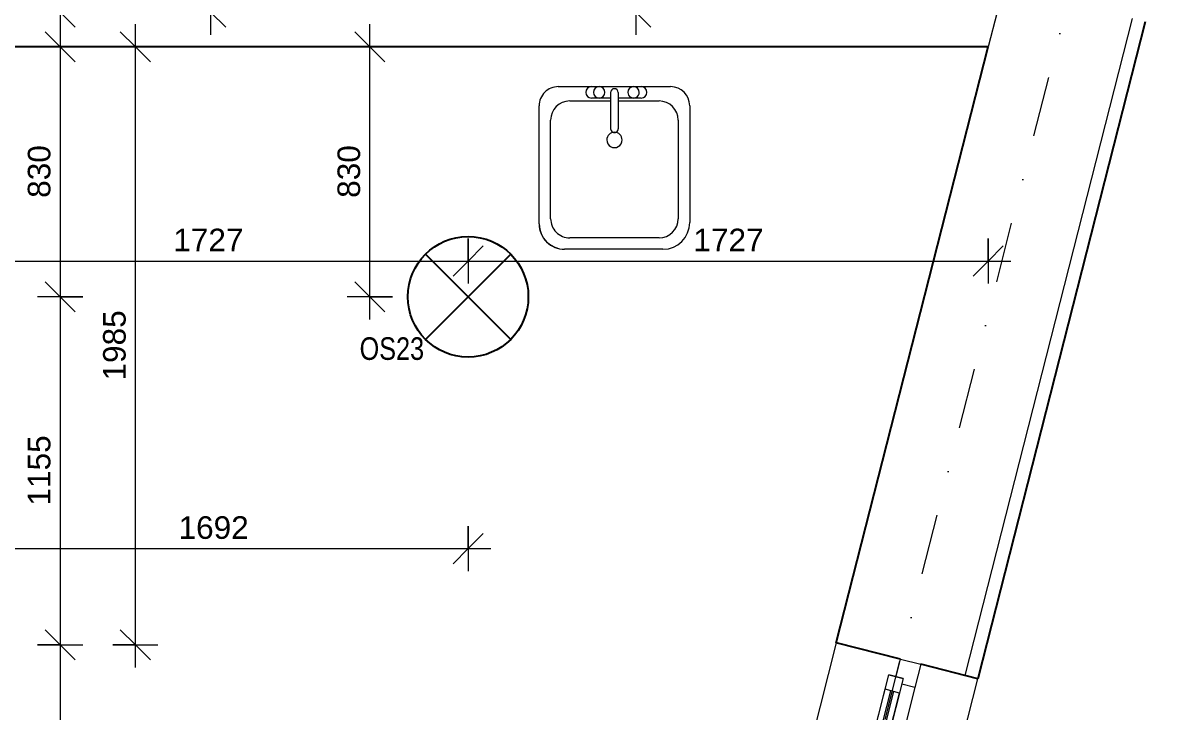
# Model space of a CAD drawing. Header units: millimetres. Extents: x -2015 to 46090, y -3604 to 14301.
# Drawn here: x 19349 to 23181, y 2377 to 4664 of the extents above; entities that cross this region are included whole.
import ezdxf

# ---------------------------------------------------------------- set-up
doc = ezdxf.new("R2010")
doc.units = ezdxf.units.MM
doc.linetypes.add('HA_DashDot_10mm-S3mm', pattern=[500, 200, -150, 0, -150])
for name, color, linetype, lineweight in [('A-____-____-DIMS', 9, 'Continuous', 5), ('A-____-____-DIMS-50', 9, 'Continuous', 5), ('A-GLAZ-____-MCUT', 9, 'Continuous', 5), ('A-GLAZ-____-OTLN', 9, 'Continuous', 5), ('A-WALL-____-MCUT', 9, 'Continuous', 9), ('A-WALL-____-OTLN', 9, 'Continuous', 9), ('E-LITE-EQPM-IDEN', 9, 'Continuous', 9), ('E-LITE-EQPM-OTLN', 9, 'Continuous', 9), ('I-WALL-____-MCUT', 9, 'Continuous', 25), ('P-SANR-FIXT-OTLN', 9, 'Continuous', 9), ('S-GRID-____-OTLN', 9, 'Continuous', 5)]:
    doc.layers.add(name, color=color, linetype=linetype, lineweight=lineweight)
doc.styles.add('Arial_1', font='arial.ttf', dxfattribs={"height": 75})
doc.styles.add('Arial_2', font='arial.ttf', dxfattribs={"width": 0.8, "height": 75})
doc.dimstyles.new('Inner_Dimensions', dxfattribs={"dimscale": 304.8, "dimtxt": 76.519455, "dimasz": 0.328084, "dimexe": 0.246063, "dimexo": 0.0625, "dimgap": 0.032808, "dimtad": 1, "dimdec": 0, "dimzin": 0, "dimdsep": 46, "dimtxsty": 'Arial_1', "dimblk1": 'OBLIQUE', "dimblk2": 'OBLIQUE', "dimsah": 1, "dimcen": 0.09, "dimdle": 0.246063, "dimazin": 0, "dimtfac": 1, "dimtdec": 4, "dimtix": 1, "dimtmove": 0, "dimatfit": 3, "dimfxl": 0.246063, "dimfxlon": 1, "dimtvp": 1, "dimtolj": 1, "dimtzin": 0, "dimlwd": 9, "dimlwe": 9, "dimarcsym": 2})
doc.dimstyles.new('Inner_Dimensions_1', dxfattribs={"dimscale": 304.8, "dimtxt": 76.519455, "dimasz": 0.328084, "dimexe": 0.246063, "dimexo": 0.0625, "dimgap": 0.032808, "dimtad": 1, "dimdec": 0, "dimzin": 0, "dimdsep": 46, "dimtxsty": 'Arial_1', "dimblk1": 'OBLIQUE', "dimblk2": 'OBLIQUE', "dimsah": 1, "dimcen": 0.09, "dimdle": 0.246063, "dimazin": 0, "dimtfac": 1, "dimtdec": 4, "dimtix": 1, "dimtmove": 2, "dimatfit": 3, "dimfxl": 0.246063, "dimfxlon": 1, "dimtvp": 1, "dimtolj": 1, "dimtzin": 0, "dimlwd": 9, "dimlwe": 9, "dimarcsym": 2})

# ---------------------------------------------------------------- blocks, each defined once
blk = doc.blocks.new('HA_WD_SinglePanel - 1000x1500-2168128-DSP_2NP-A')
at = {"layer": 'A-GLAZ-____-MCUT'}
for p, q in [((-500, 0), (-500, 70)), ((-500, 70), (-420, 70)), ((-420, 70), (-420, 25)), ((420, 25), (420, 70)), ((420, 70), (500, 70)), ((500, 70), (500, 0)), ((-440, 0), (-500, 0)), ((-440, -25), (-440, 25)), ((-440, 25), (-390, 25)), ((-390, 25), (-390, -25)), ((390, 5), (-390, 5)), ((390, -25), (390, 25)), ((390, 25), (440, 25)), ((440, 25), (440, -25)), ((500, 0), (440, 0)), ((-390, -25), (-440, -25)), ((390, -5), (-390, -5)), ((440, -25), (390, -25))]:
    blk.add_line(p, q, dxfattribs=at)
at = {"layer": 'A-GLAZ-____-OTLN'}
for p, q in [((-420, 70), (420, 70)), ((-440, 25), (-440, -25)), ((-440, 25), (440, 25)), ((390, 25), (-390, 25)), ((440, 25), (440, -25)), ((440, -25), (-440, -25)), ((390, -25), (-390, -25))]:
    blk.add_line(p, q, dxfattribs=at)
blk = doc.blocks.new('Skříňka se dřezem_ pravoúhlá - 500 x 440mm-1469586-DSP_2NP-A')
at = {"layer": 'P-SANR-FIXT-OTLN', "color": 8}
for p, q in [((-145.4, 359.9), (181.3, 359.9)), ((-145.4, 359.9), (181.3, 359.9)), ((-132.7, 321.8), (164.1, 321.8)), ((-234.3, -116.6), (-234.3, 271)), ((-234.3, -116.6), (-234.3, 271)), ((265.7, 275.5), (265.7, -116.6)), ((265.7, 275.5), (265.7, -116.6)), ((-196.2, -69), (-196.2, 258.3)), ((227.6, 258.3), (227.6, -69)), ((3, -160.7), (3, -40.4)), ((28.4, -160.7), (28.4, -40.4)), ((3, -132.5), (-132.7, -132.5)), ((-73.2, -142), (3, -142)), ((164.1, -132.5), (28.4, -132.5)), ((28.4, -142), (91.9, -142)), ((202.2, -180.1), (-170.8, -180.1)), ((202.2, -180.1), (-170.8, -180.1)), ((91.9, -180.1), (-73.2, -180.1))]:
    blk.add_line(p, q, dxfattribs=at)
for centre, radius, start, end in [((-145.4, 271), 88.9, 90, 180), ((-145.4, 271), 88.9, 90, 180), ((181.3, 275.5), 84.4, 0, 90), ((181.3, 275.5), 84.4, 360, 90), ((-132.7, 258.3), 63.5, 90, 180), ((164.1, 258.3), 63.5, 360, 90), ((15.7, -3.2), 25.4, 360, 180), ((15.7, -3.2), 25.4, 180, 0), ((15.7, -40.4), 12.7, 360, 180), ((-132.7, -69), 63.5, 180, 270), ((164.1, -69), 63.5, 270, 360), ((-170.8, -116.6), 63.5, 180, 270), ((-170.8, -116.6), 63.5, 180, 270), ((-73.2, -161.1), 19, 90, 270), ((-47.8, -161.1), 19, 360, 180), ((66.5, -161.1), 19, 0, 180), ((91.9, -161.1), 19, 270, 90), ((202.2, -116.6), 63.5, 270, 0), ((202.2, -116.6), 63.5, 270, 0), ((-47.8, -161.1), 19, 180, 0), ((15.7, -160.7), 12.7, 180, 0), ((66.5, -161.1), 19, 180, 0)]:
    blk.add_arc(centre, radius, start, end, dxfattribs=at)
blk = doc.blocks.new('HA_LF_GenericSymbol - OS23_pokoj-V3-DSP_2NP-A')
at = {"layer": 'E-LITE-EQPM-OTLN', "color": 11, "lineweight": 25}
for p, q in [((141.4, 141.4), (-141.4, -141.4)), ((-141.4, 141.4), (141.4, -141.4))]:
    blk.add_line(p, q, dxfattribs=at)
blk.add_circle((0, 0), 200, dxfattribs=at)
blk = doc.blocks.new('DIMBLOCK50-DSP_2NP-A')
at = {"layer": 'A-____-____-DIMS-50', "lineweight": 9}
for p, q in [((19472.4, 5712.5), (19422.4, 5762.5)), ((19397.4, 5712.5), (19547.4, 5712.5)), ((19472.4, 5712.5), (19397.4, 5712.5)), ((19472.4, 5712.5), (19472.4, 4625)), ((19472.4, 5712.5), (19522.4, 5662.5)), ((19472.4, 4700), (19422.4, 4750)), ((19547.4, 4700), (19397.4, 4700)), ((19472.4, 4700), (19522.4, 4650)), ((19472.4, 4700), (19547.4, 4700))]:
    blk.add_line(p, q, dxfattribs=at)
at = {"layer": 'A-____-____-DIMS-50', "color": 0, "lineweight": 9, "insert": (19365.1, 5274), "char_height": 75, "width": 276.883, "attachment_point": 1, "rotation": 90, "line_spacing_factor": 0.941778, "style": 'Arial_1'}
blk.add_mtext('1013', dxfattribs=at)
blk = doc.blocks.new('_Oblique')
at = {"color": 0, "linetype": 'ByBlock', "lineweight": -2}
blk.add_line((-0.5, -0.5), (0.5, 0.5), dxfattribs=at)
blk = doc.blocks.new('DIMBLOCK71-DSP_2NP-A')
at = {"layer": 'A-____-____-DIMS-50', "lineweight": 9}
for p, q in [((19135, 2844.1), (19135, 2994.1)), ((20827.4, 2994.1), (20827.4, 2844.1)), ((20827.4, 2919.1), (20827.4, 2994.1)), ((19135, 2919.1), (19185, 2969.1)), ((20827.4, 2919.1), (20877.4, 2969.1)), ((19135, 2919.1), (19085, 2869.1)), ((19135, 2919.1), (20902.4, 2919.1)), ((19135, 2919.1), (19135, 2844.1)), ((20827.4, 2919.1), (20777.4, 2869.1))]:
    blk.add_line(p, q, dxfattribs=at)
at = {"layer": 'A-____-____-DIMS-50', "color": 0, "lineweight": 9, "insert": (19865.8, 3026.5), "char_height": 75, "width": 276.883, "attachment_point": 1, "line_spacing_factor": 0.941778, "style": 'Arial_1'}
blk.add_mtext('1692', dxfattribs=at)
blk = doc.blocks.new('DIMBLOCK82-DSP_2NP-A')
at = {"layer": 'A-____-____-DIMS-50', "lineweight": 9}
for p, q in [((21384.3, 5505), (21334.3, 5555)), ((21459.3, 5505), (21309.3, 5505)), ((21384.3, 5505), (21384.3, 4625)), ((21384.3, 5505), (21434.3, 5455)), ((21384.3, 5505), (21459.3, 5505)), ((21384.3, 4700), (21334.3, 4750)), ((21459.3, 4700), (21309.3, 4700)), ((21384.3, 4700), (21434.3, 4650)), ((21384.3, 4700), (21459.3, 4700))]:
    blk.add_line(p, q, dxfattribs=at)
at = {"layer": 'A-____-____-DIMS-50', "color": 0, "lineweight": 9, "insert": (21276.9, 5016), "char_height": 75, "width": 207.662, "attachment_point": 1, "rotation": 90, "line_spacing_factor": 0.941778, "style": 'Arial_1'}
blk.add_mtext('805', dxfattribs=at)
blk = doc.blocks.new('DIMBLOCK89-DSP_2NP-A')
at = {"layer": 'A-____-____-DIMS-50', "lineweight": 9}
for p, q in [((19472.4, 4660), (19472.4, 3755)), ((19472.4, 4585), (19422.4, 4635)), ((19547.4, 4585), (19397.4, 4585)), ((19472.4, 4585), (19522.4, 4535)), ((19472.4, 4585), (19547.4, 4585)), ((19472.4, 3755), (19422.4, 3805)), ((19547.4, 3755), (19397.4, 3755)), ((19472.4, 3755), (19522.4, 3705)), ((19472.4, 3755), (19547.4, 3755))]:
    blk.add_line(p, q, dxfattribs=at)
at = {"layer": 'A-____-____-DIMS-50', "color": 0, "lineweight": 9, "insert": (19365.1, 4083.5), "char_height": 75, "width": 207.662, "attachment_point": 1, "rotation": 90, "line_spacing_factor": 0.941778, "style": 'Arial_1'}
blk.add_mtext('830', dxfattribs=at)
blk = doc.blocks.new('DIMBLOCK90-DSP_2NP-A')
at = {"layer": 'A-____-____-DIMS-50', "lineweight": 9}
for p, q in [((19472.4, 3755), (19422.4, 3805)), ((19547.4, 3755), (19397.4, 3755)), ((19472.4, 3755), (19472.4, 2600)), ((19472.4, 3755), (19522.4, 3705)), ((19472.4, 3755), (19547.4, 3755)), ((19472.4, 2600), (19422.4, 2650)), ((19397.4, 2600), (19547.4, 2600)), ((19472.4, 2600), (19397.4, 2600)), ((19472.4, 2600), (19522.4, 2550))]:
    blk.add_line(p, q, dxfattribs=at)
at = {"layer": 'A-____-____-DIMS-50', "color": 0, "lineweight": 9, "insert": (19365.1, 3062.1), "char_height": 75, "width": 276.883, "attachment_point": 1, "rotation": 90, "line_spacing_factor": 0.941778, "style": 'Arial_1'}
blk.add_mtext('1155', dxfattribs=at)
blk = doc.blocks.new('DIMBLOCK91-DSP_2NP-A')
at = {"layer": 'A-____-____-DIMS-50', "lineweight": 9}
for p, q in [((19472.4, 2600), (19422.4, 2650)), ((19397.4, 2600), (19547.4, 2600)), ((19472.4, 2600), (19397.4, 2600)), ((19472.4, 2600), (19472.4, 775)), ((19472.4, 2600), (19522.4, 2550)), ((19472.4, 850), (19422.4, 900)), ((19547.4, 850), (19397.4, 850)), ((19472.4, 850), (19522.4, 800)), ((19472.4, 850), (19547.4, 850))]:
    blk.add_line(p, q, dxfattribs=at)
at = {"layer": 'A-____-____-DIMS-50', "color": 0, "lineweight": 9, "insert": (19365.1, 1609.6), "char_height": 75, "width": 276.883, "attachment_point": 1, "rotation": 90, "line_spacing_factor": 0.941778, "style": 'Arial_1'}
blk.add_mtext('1750', dxfattribs=at)
blk = doc.blocks.new('DIMBLOCK142-DSP_2NP-A')
at = {"layer": 'A-____-____-DIMS-50', "lineweight": 9}
for p, q in [((19722.4, 2525), (19722.4, 4660)), ((19722.4, 4585), (19672.4, 4635)), ((19647.4, 4585), (19797.4, 4585)), ((19722.4, 4585), (19647.4, 4585)), ((19722.4, 4585), (19772.4, 4535)), ((19722.4, 2600), (19672.4, 2650)), ((19647.4, 2600), (19797.4, 2600)), ((19722.4, 2600), (19647.4, 2600)), ((19722.4, 2600), (19772.4, 2550))]:
    blk.add_line(p, q, dxfattribs=at)
at = {"layer": 'A-____-____-DIMS-50', "color": 0, "lineweight": 9, "insert": (19615.1, 3477.1), "char_height": 75, "width": 276.883, "attachment_point": 1, "rotation": 90, "line_spacing_factor": 0.941778, "style": 'Arial_1'}
blk.add_mtext('1985', dxfattribs=at)
blk = doc.blocks.new('DIMBLOCK143-DSP_2NP-A')
at = {"layer": 'A-____-____-DIMS-50', "lineweight": 9}
for p, q in [((20501, 3680), (20501, 4660)), ((20501, 4585), (20451, 4635)), ((20426, 4585), (20576, 4585)), ((20501, 4585), (20426, 4585)), ((20501, 4585), (20551, 4535)), ((20501, 3755), (20451, 3805)), ((20576, 3755), (20426, 3755)), ((20501, 3755), (20551, 3705)), ((20501, 3755), (20576, 3755))]:
    blk.add_line(p, q, dxfattribs=at)
at = {"layer": 'A-____-____-DIMS-50', "color": 0, "lineweight": 9, "insert": (20393.6, 4083.5), "char_height": 75, "width": 207.662, "attachment_point": 1, "rotation": 90, "line_spacing_factor": 0.941778, "style": 'Arial_1'}
blk.add_mtext('830', dxfattribs=at)
blk = doc.blocks.new('DIMBLOCK144-DSP_2NP-A')
at = {"layer": 'A-____-____-DIMS-50', "lineweight": 9}
for p, q in [((19100, 3948.7), (19100, 3798.7)), ((19100, 3873.7), (19100, 3948.7)), ((20827.4, 3948.7), (20827.4, 3798.7)), ((20827.4, 3873.7), (20827.4, 3948.7)), ((19100, 3873.7), (19150, 3923.7)), ((20827.4, 3873.7), (20877.4, 3923.7)), ((19025, 3873.7), (20827.4, 3873.7)), ((19100, 3873.7), (19050, 3823.7)), ((20827.4, 3873.7), (20777.4, 3823.7))]:
    blk.add_line(p, q, dxfattribs=at)
at = {"layer": 'A-____-____-DIMS-50', "color": 0, "lineweight": 9, "insert": (19848.3, 3981.1), "char_height": 75, "width": 276.883, "attachment_point": 1, "line_spacing_factor": 0.941778, "style": 'Arial_1'}
blk.add_mtext('1727', dxfattribs=at)
blk = doc.blocks.new('DIMBLOCK145-DSP_2NP-A')
at = {"layer": 'A-____-____-DIMS-50', "lineweight": 9}
for p, q in [((20827.4, 3948.7), (20827.4, 3798.7)), ((20827.4, 3873.7), (20827.4, 3948.7)), ((22554.8, 3948.7), (22554.8, 3798.7)), ((22554.8, 3873.7), (22554.8, 3948.7)), ((20827.4, 3873.7), (20877.4, 3923.7)), ((22554.8, 3873.7), (22604.8, 3923.7)), ((20827.4, 3873.7), (20777.4, 3823.7)), ((20827.4, 3873.7), (22629.8, 3873.7)), ((22554.8, 3873.7), (22504.8, 3823.7))]:
    blk.add_line(p, q, dxfattribs=at)
at = {"layer": 'A-____-____-DIMS-50', "color": 0, "lineweight": 9, "insert": (21575.7, 3981.1), "char_height": 75, "width": 276.883, "attachment_point": 1, "line_spacing_factor": 0.941778, "style": 'Arial_1'}
blk.add_mtext('1727', dxfattribs=at)
blk = doc.blocks.new('DIMBLOCK172-DSP_2NP-A')
at = {"layer": 'A-____-____-DIMS-50', "lineweight": 9}
for p, q in [((19972.4, 6800), (19972.4, 4625)), ((19972.4, 6725), (19922.4, 6775)), ((20047.4, 6725), (19897.4, 6725)), ((19972.4, 6725), (20022.4, 6675)), ((19972.4, 6725), (20047.4, 6725)), ((19972.4, 4700), (19922.4, 4750)), ((20047.4, 4700), (19897.4, 4700)), ((19972.4, 4700), (20022.4, 4650)), ((19972.4, 4700), (20047.4, 4700))]:
    blk.add_line(p, q, dxfattribs=at)
at = {"layer": 'A-____-____-DIMS-50', "color": 0, "lineweight": 9, "insert": (19865.1, 5512.9), "char_height": 75, "width": 276.883, "attachment_point": 1, "rotation": 90, "line_spacing_factor": 0.941778, "style": 'Arial_1'}
blk.add_mtext('2025', dxfattribs=at)

msp = doc.modelspace()

# ---------------------------------------------------------------- linework, layer by layer
at = {"layer": 'A-WALL-____-MCUT'}
for p, q in [((23032.7, 4678.3), (22476.6, 2498.1)), ((22584.1, 4700), (22554.8, 4585))]:
    msp.add_line(p, q, dxfattribs=at)
at = {"layer": 'A-WALL-____-MCUT', "lineweight": 25}
for p, q in [((23076.3, 4667.2), (22520.2, 2487)), ((22050.2, 2606.9), (22554.8, 4585)), ((22263.4, 2552.5), (22050.2, 2606.9)), ((22520.2, 2487), (22331.2, 2535.2))]:
    msp.add_line(p, q, dxfattribs=at)
at = {"layer": 'A-WALL-____-OTLN'}
for p, q in [((22050.2, 2606.9), (21803, 1637.9)), ((22273, 1518), (22520.2, 2487))]:
    msp.add_line(p, q, dxfattribs=at)
at = {"layer": 'I-WALL-____-MCUT'}
msp.add_line((22554.8, 4585), (19100, 4585), dxfattribs=at)
at = {"layer": 'S-GRID-____-OTLN', "linetype": 'HA_DashDot_10mm-S3mm', "lineweight": 9}
msp.add_line((21099.6, -2009.9), (24853.6, 12706.9), dxfattribs=at)

# ---------------------------------------------------------------- block references
at = {"layer": 'A-GLAZ-____-OTLN', "rotation": 255.690068739286}
msp.add_blockref('HA_WD_SinglePanel - 1000x1500-2168128-DSP_2NP-A', (22139.8, 2068), dxfattribs=at)
at = {"layer": 'E-LITE-EQPM-OTLN', "color": 11, "lineweight": 25}
msp.add_blockref('HA_LF_GenericSymbol - OS23_pokoj-V3-DSP_2NP-A', (20827.4, 3755), dxfattribs=at)
at = {"layer": 'P-SANR-FIXT-OTLN', "color": 8, "rotation": 180}
msp.add_blockref('Skříňka se dřezem_ pravoúhlá - 500 x 440mm-1469586-DSP_2NP-A', (21329.1, 4272.5), dxfattribs=at)

# ---------------------------------------------------------------- texts
at = {"layer": 'E-LITE-EQPM-IDEN', "lineweight": 5, "insert": (20467, 3620.6), "char_height": 75, "width": 262.953, "attachment_point": 1, "style": 'Arial_2'}
msp.add_mtext('OS23', dxfattribs=at)

# ---------------------------------------------------------------- dimensions: what is measured, and where the dimension line sits
at = {"layer": 'A-____-____-DIMS', "lineweight": 9}
for base, p1, p2, override, picture, middle in [((19972.4, 4700), (20047.4, 6725), (20047.4, 4700), {"dimpost": '<>', "dimfxl": 2025}, 'DIMBLOCK172-DSP_2NP-A', (19915.1, 5651.3)), ((19472.4325607, 4700), (19397.4325607, 5712.5), (19547.4325607, 4700), {"dimpost": '<>', "dimfxl": 1023.550805}, 'DIMBLOCK50-DSP_2NP-A', (19415.0653354, 5412.3947225))]:
    dim = msp.add_linear_dim(base=base, p1=p1, p2=p2, angle=90, dimstyle='Inner_Dimensions_1', override=override, dxfattribs=at)
    dim.commit()
    dim.dimension.update_dxf_attribs({"geometry": picture, "text_midpoint": middle, "dimtype": 160, "text_rotation": 90})
for base, p1, p2, override, picture, middle in [((21384.3, 4700), (21459.3, 5505), (21459.3, 4700), {"dimpost": '<>', "dimfxl": 805}, 'DIMBLOCK82-DSP_2NP-A', (21336, 5102.5)), ((19472.4, 3755), (19547.4, 4585), (19547.4, 3755), {"dimpost": '<>', "dimfxl": 830}, 'DIMBLOCK89-DSP_2NP-A', (19424.1, 4170)), ((19722.4, 4585), (19647.4, 2600), (19647.4, 4585), {"dimpost": '<>', "dimfxl": 1985}, 'DIMBLOCK142-DSP_2NP-A', (19674.1, 3592.5)), ((20501, 4585), (20576, 3755), (20426, 4585), {"dimpost": '<>', "dimfxl": 843.445315}, 'DIMBLOCK143-DSP_2NP-A', (20452.6, 4170)), ((19472.4, 2600), (19547.4, 3755), (19397.4, 2600), {"dimpost": '<>', "dimfxl": 1164.699532}, 'DIMBLOCK90-DSP_2NP-A', (19424.1, 3177.5)), ((19472.4, 850), (19397.4, 2600), (19547.4, 850), {"dimpost": '<>', "dimfxl": 1756.416807}, 'DIMBLOCK91-DSP_2NP-A', (19424.1, 1725))]:
    dim = msp.add_linear_dim(base=base, p1=p1, p2=p2, angle=90, dimstyle='Inner_Dimensions', override=override, dxfattribs=at)
    dim.commit()
    dim.dimension.update_dxf_attribs({"geometry": picture, "text_midpoint": middle})
for base, p1, p2, override, picture, middle in [((20827.4, 3873.7), (19100, 3948.7), (20827.4, 3948.7), {"dimpost": '<>', "dimfxl": 1727.399815}, 'DIMBLOCK144-DSP_2NP-A', (19963.7, 3921.4)), ((22554.8, 3873.7), (20827.4, 3948.7), (22554.8, 3948.7), {"dimpost": '<>', "dimfxl": 1727.399815}, 'DIMBLOCK145-DSP_2NP-A', (21691.1, 3921.4)), ((20827.4, 2919.1), (19135, 2844.1), (20827.4, 2994.1), {"dimpost": '<>', "dimfxl": 1699.075082}, 'DIMBLOCK71-DSP_2NP-A', (19981.2, 2967.4))]:
    dim = msp.add_linear_dim(base=base, p1=p1, p2=p2, dimstyle='Inner_Dimensions', override=override, dxfattribs=at)
    dim.commit()
    dim.dimension.update_dxf_attribs({"geometry": picture, "text_midpoint": middle})

doc.saveas('drawing.dxf')
